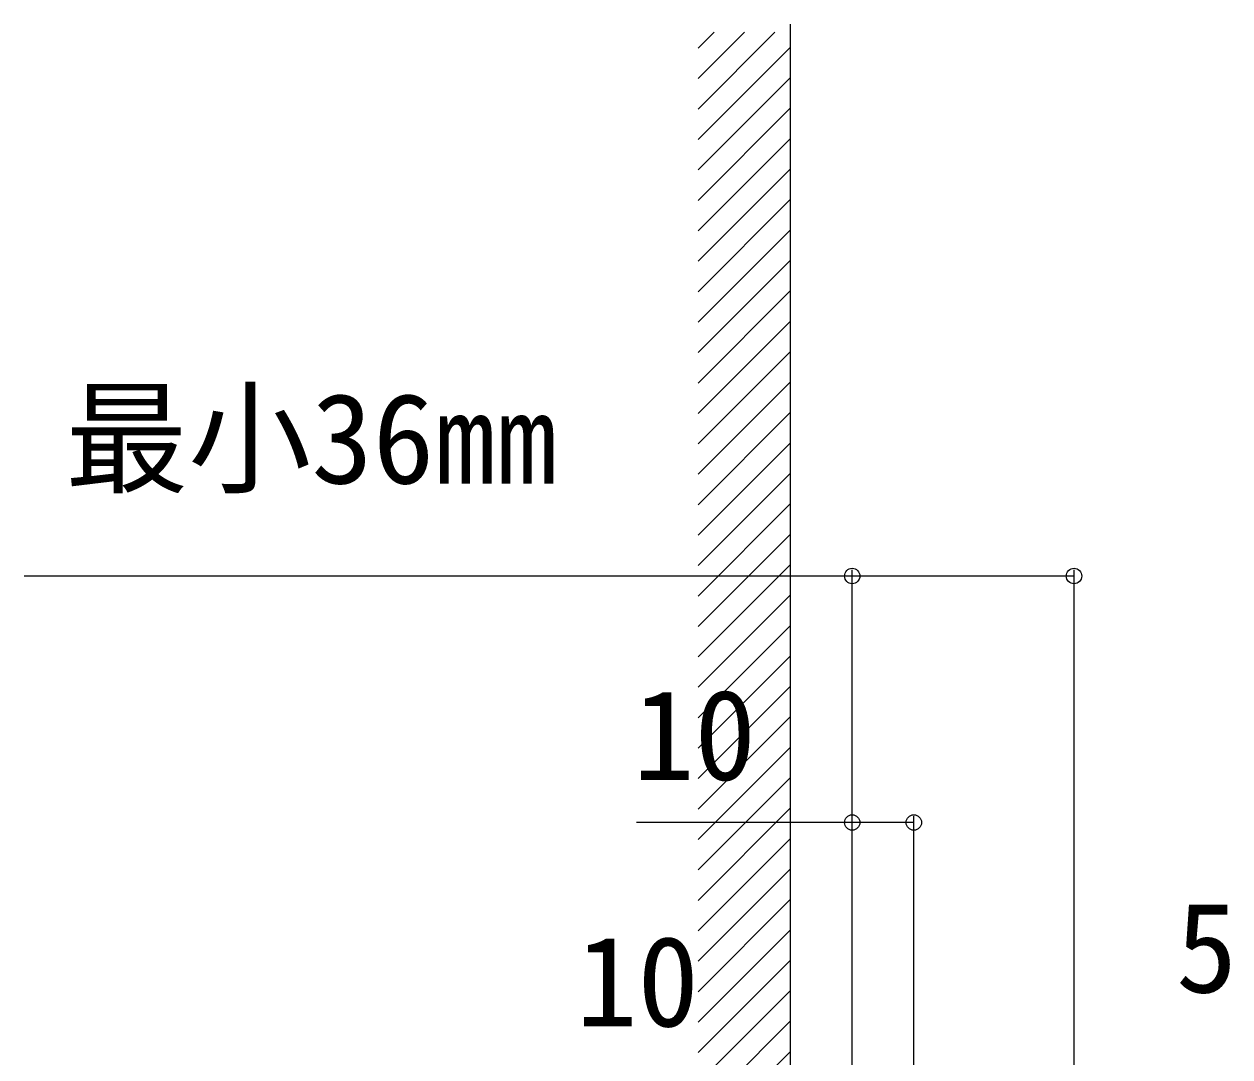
# Model space of a CAD drawing. Units: millimetres, scale not verified. Extents: x -875 to 875, y -1304 to 1297.
# Drawn here: x 396.8 to 592.5, y 195 to 362.6 of the extents above; entities that cross this region are included whole.
import ezdxf
from ezdxf.enums import TextEntityAlignment as Align

# ---------------------------------------------------------------- set-up
doc = ezdxf.new("R2010")
doc.units = ezdxf.units.MM
doc.header["$LTSCALE"] = 8
doc.layers.add('0-7_YKK_D', color=6, linetype='Continuous')
doc.layers.add('0-9_YSS_K', color=3, linetype='Continuous')
doc.styles.add('ＭＳ ゴシック', font='')
doc.styles.get('ＭＳ ゴシック').set_extended_font_data('MS Gothic')

msp = doc.modelspace()

# ---------------------------------------------------------------- linework, layer by layer
at = {"layer": '0-7_YKK_D'}
for p, q in [((531.202, 164.028), (531.202, 274.028)), ((567.202, 152.028), (567.202, 274.028)), ((531.202, 164.028), (531.202, 234.028)), ((541.202, 155.528), (541.202, 234.028))]:
    msp.add_line(p, q, dxfattribs=at)
for points in [[(567.202, 273.028), (531.202, 273.028), (396.793, 273.028)], [(541.202, 233.028), (531.202, 233.028), (496.202, 233.028)]]:
    msp.add_lwpolyline(points, dxfattribs=at)
for centre in [(531.202, 273.028), (567.202, 273.028), (531.202, 233.028), (541.202, 233.028)]:
    msp.add_circle(centre, 1.25, dxfattribs=at)
at = {"layer": '0-9_YSS_K'}
for p, q in [((521.202, -59.472), (521.202, 362.596)), ((506.202, 358.682), (508.785, 361.265)), ((506.202, 353.743), (513.724, 361.265)), ((506.202, 348.803), (518.663, 361.265)), ((506.202, 343.864), (521.202, 358.864)), ((506.202, 338.925), (521.202, 353.925)), ((506.202, 333.986), (521.202, 348.986)), ((506.202, 329.047), (521.202, 344.047)), ((506.202, 324.108), (521.202, 339.108)), ((506.202, 319.169), (521.202, 334.169)), ((506.202, 314.229), (521.202, 329.229)), ((506.202, 309.29), (521.202, 324.29)), ((506.202, 304.351), (521.202, 319.351)), ((506.202, 299.412), (521.202, 314.412)), ((506.202, 294.473), (521.202, 309.473)), ((506.202, 289.534), (521.202, 304.534)), ((506.202, 284.595), (521.202, 299.595)), ((506.202, 279.655), (521.202, 294.655)), ((506.202, 274.716), (521.202, 289.716)), ((506.202, 269.777), (521.202, 284.777)), ((506.202, 264.838), (521.202, 279.838)), ((506.202, 259.899), (521.202, 274.899)), ((506.202, 254.96), (521.202, 269.96)), ((506.202, 250.021), (521.202, 265.021)), ((506.202, 245.082), (521.202, 260.082)), ((506.202, 240.142), (521.202, 255.142)), ((506.202, 235.203), (521.202, 250.203)), ((506.202, 230.264), (521.202, 245.264)), ((506.202, 225.325), (521.202, 240.325)), ((506.202, 220.386), (521.202, 235.386)), ((506.202, 215.447), (521.202, 230.447)), ((506.202, 210.508), (521.202, 225.508)), ((506.202, 205.568), (521.202, 220.568)), ((506.202, 200.629), (521.202, 215.629)), ((506.202, 195.69), (521.202, 210.69)), ((506.202, 190.751), (521.202, 205.751)), ((506.202, 185.812), (521.202, 200.812)), ((506.202, 180.873), (521.202, 195.873))]:
    msp.add_line(p, q, dxfattribs=at)

# ---------------------------------------------------------------- texts
at = {"layer": '0-7_YKK_D', "style": 'ＭＳ ゴシック'}
for s, p in [('最小36㎜', (403.429, 283.641)), ('10', (495.634, 235.528)), ('5', (583.725, 201.028)), ('10', (486.384, 195.528))]:
    msp.add_text(s, height=14.66, dxfattribs=at).set_placement(p, align=Align.BOTTOM_LEFT)

doc.saveas('drawing.dxf')
